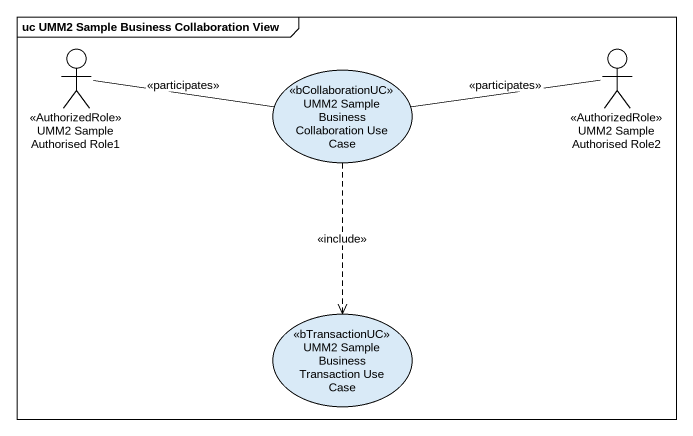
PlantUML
@startuml
mainframe uc UMM2 Sample Business Collaboration View
actor "UMM2 Sample Authorised Role1" as UMM2_Sample_Authorised_Role1 <<AuthorizedRole>>
actor "UMM2 Sample Authorised Role2" as UMM2_Sample_Authorised_Role2 <<AuthorizedRole>>
usecase "UMM2 Sample Business Collaboration Use Case" as UMM2_Sample_Business <<bCollaborationUC>>
usecase "UMM2 Sample Business Transaction Use Case" as UMM2_Sample_Business_2 <<bTransactionUC>>
UMM2_Sample_Authorised_Role1 -right- UMM2_Sample_Business : <<participates>>
UMM2_Sample_Authorised_Role2 -left- UMM2_Sample_Business : <<participates>>
UMM2_Sample_Business ..> UMM2_Sample_Business_2 : <<include>>
@enduml
